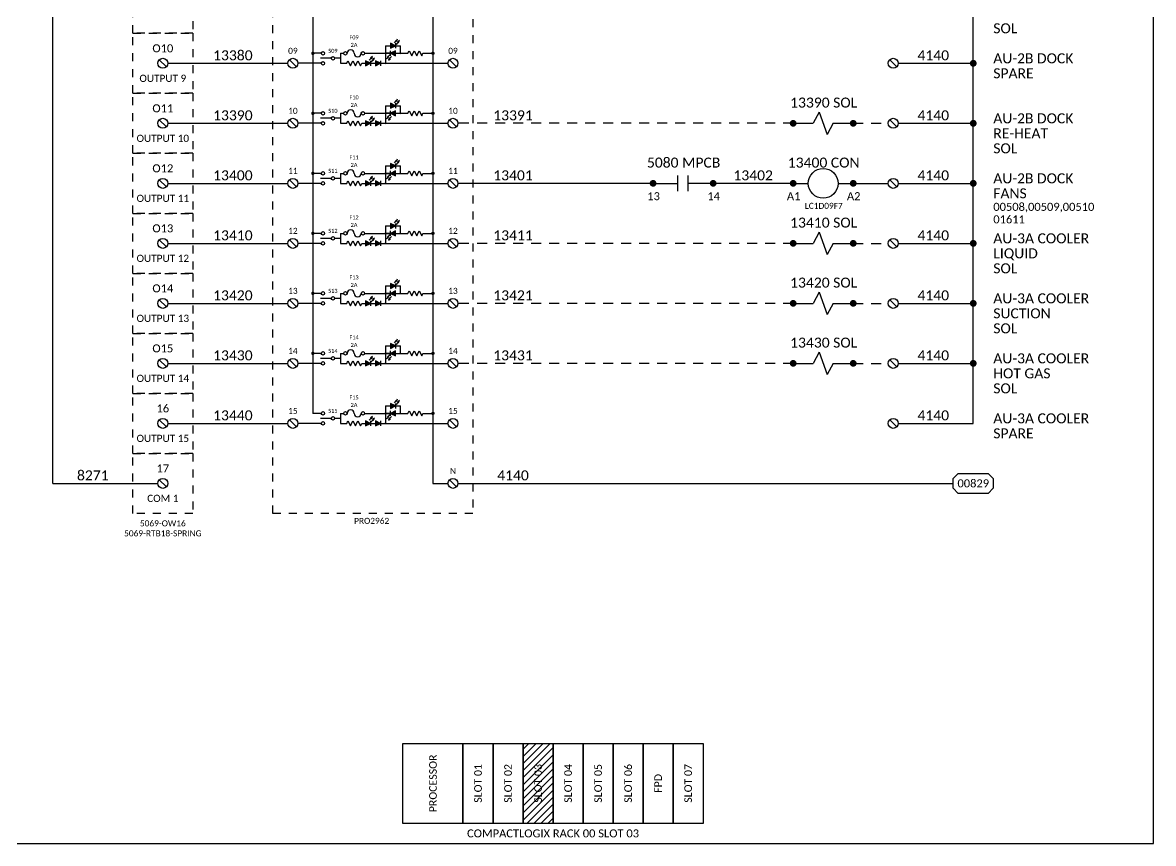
# Model space of a CAD drawing. Header units: inches. Extents: x 0 to 316, y -1 to 150.
# Drawn here: x 108.87 to 123, y 22 to 32.26 of the extents above; entities that cross this region are included whole.
import ezdxf
from ezdxf.enums import TextEntityAlignment as Align

# ---------------------------------------------------------------- set-up
doc = ezdxf.new("R2010")
doc.units = ezdxf.units.IN
doc.header["$MEASUREMENT"] = 0
doc.linetypes.add('HIDDEN2', pattern=[0.1875, 0.125, -0.0625])
doc.styles.add('Calibri', font='calibri.ttf')

# ---------------------------------------------------------------- blocks, each defined once
blk = doc.blocks.new('TERM')
at = {"color": 2}
blk.add_line((-0.044, 0.044), (0.044, -0.044), dxfattribs=at)
blk.add_circle((0, 0), 0.0625, dxfattribs=at)
blk = doc.blocks.new('CONN')
at = {"color": 2, "const_width": 0.0425}
blk.add_lwpolyline([(0.02125, 0, 1), (-0.02125, 0, 1)], format="xyb", close=True, dxfattribs=at)
blk = doc.blocks.new('CRCOIL - IO MODULE')
at = {"color": 2}
for p, q in [((0, 0), (0.189, 0)), ((0.561, 0), (0.75, 0))]:
    blk.add_line(p, q, dxfattribs=at)
blk.add_circle((0.375, 0), 0.186, dxfattribs=at)
for p in [(0, 0), (0.75, 0)]:
    blk.add_blockref('CONN', p)
at = {"color": 3, "style": 'Calibri'}
blk.add_attdef('DEVICE', text='', height=0.125, dxfattribs=at).set_placement((0.381, 0.259), align=Align.CENTER)
at = {"style": 'Calibri'}
for tag, p in [('TL', (0.006, -0.241)), ('TR', (0.756, -0.241))]:
    blk.add_attdef(tag, text='', height=0.1, dxfattribs=at).set_placement(p, align=Align.BOTTOM_CENTER)
at = {"color": 6, "style": 'Calibri'}
blk.add_attdef('PART', text='', height=0.075, dxfattribs=at).set_placement((0.382, -0.25), align=Align.MIDDLE_CENTER)
blk = doc.blocks.new('CRNO IO MODULE')
at = {"color": 2}
for p, q in [((0, 0), (0.311, 0)), ((0.311, -0.099), (0.311, 0.099)), ((0.439, -0.099), (0.439, 0.099)), ((0.75, 0), (0.439, 0))]:
    blk.add_line(p, q, dxfattribs=at)
for p in [(0, 0), (0.75, 0)]:
    blk.add_blockref('CONN', p)
at = {"color": 3, "style": 'Calibri'}
blk.add_attdef('DEVICE', text='', height=0.125, dxfattribs=at).set_placement((0.381, 0.197), align=Align.CENTER)
at = {"style": 'Calibri'}
for tag, p in [('TL', (0.006, -0.241)), ('TR', (0.756, -0.241))]:
    blk.add_attdef(tag, text='', height=0.1, dxfattribs=at).set_placement(p, align=Align.BOTTOM_CENTER)
blk = doc.blocks.new('SOL - IO MODULE')
at = {"color": 2}
for p, q in [((0, 0), (0.25, 0)), ((0.324, 0.139), (0.25, 0)), ((0.324, 0.139), (0.426, -0.139)), ((0.5, 0), (0.426, -0.139)), ((0.5, 0), (0.75, 0))]:
    blk.add_line(p, q, dxfattribs=at)
for p in [(0, 0), (0.75, 0)]:
    blk.add_blockref('CONN', p)
at = {"color": 3, "style": 'Calibri'}
blk.add_attdef('DEVICE', text='', height=0.125, dxfattribs=at).set_placement((0.381, 0.197), align=Align.CENTER)
at = {"color": 6, "style": 'Calibri'}
blk.add_attdef('PART', text='', height=0.075, dxfattribs=at).set_placement((0.382, -0.25), align=Align.MIDDLE_CENTER)
blk = doc.blocks.new('REF')
at = {"color": 2}
for p, q in [((0, 0.062), (0.062, 0.125)), ((0, -0.062), (0, 0.062)), ((0.062, 0.125), (0.438, 0.125)), ((0.438, 0.125), (0.5, 0.062)), ((0.5, 0.062), (0.5, -0.062)), ((0.062, -0.125), (0, -0.062)), ((0.438, -0.125), (0.062, -0.125)), ((0.5, -0.062), (0.438, -0.125))]:
    blk.add_line(p, q, dxfattribs=at)
at = {"color": 3, "style": 'Calibri'}
blk.add_attdef('XXXXX', text='', height=0.1, dxfattribs=at).set_placement((0.25, -0.05), align=Align.CENTER)

msp = doc.modelspace()

# ---------------------------------------------------------------- hatches: boundary and pattern name
at = {"linetype": 'Continuous'}
h = msp.add_hatch(color=2, dxfattribs=at)
h.dxf.hatch_style = 1
h.paths.add_polyline_path([(113.53125, 31.96875), (113.46875, 32), (113.46875, 31.9375)])
h = msp.add_hatch(color=2, dxfattribs=at)
h.dxf.hatch_style = 1
h.paths.add_polyline_path([(113.55744, 32.05447), (113.53117, 32.03583), (113.54304, 32.02566)])
h = msp.add_hatch(color=2, dxfattribs=at)
h.dxf.hatch_style = 1
h.paths.add_polyline_path([(113.58117, 32.03413), (113.5549, 32.01549), (113.56676, 32.00532)])
h = msp.add_hatch(color=2, dxfattribs=at)
h.dxf.hatch_style = 1
h.paths.add_polyline_path([(113.24494, 31.83572), (113.21867, 31.81708), (113.23054, 31.80691)])
h = msp.add_hatch(color=2, dxfattribs=at)
h.dxf.hatch_style = 1
h.paths.add_polyline_path([(113.26867, 31.81538), (113.2424, 31.79674), (113.25426, 31.78657)])
h = msp.add_hatch(color=2, dxfattribs=at)
h.dxf.hatch_style = 1
h.paths.add_polyline_path([(113.41883, 31.80962), (113.4451, 31.82826), (113.43324, 31.83843)])
h = msp.add_hatch(color=2, dxfattribs=at)
h.dxf.hatch_style = 1
h.paths.add_polyline_path([(113.44256, 31.78928), (113.46883, 31.80792), (113.45696, 31.81809)])
h = msp.add_hatch(color=2, dxfattribs=at)
h.dxf.hatch_style = 1
h.paths.add_polyline_path([(113.46875, 31.875), (113.53125, 31.84375), (113.53125, 31.90625)])
h = msp.add_hatch(color=2, dxfattribs=at)
h.dxf.hatch_style = 1
h.paths.add_polyline_path([(113.21875, 31.75), (113.15625, 31.78125), (113.15625, 31.71875)])
h = msp.add_hatch(color=2, dxfattribs=at)
h.dxf.hatch_style = 1
h.paths.add_polyline_path([(113.34375, 31.75), (113.28125, 31.78125), (113.28125, 31.71875)])
h = msp.add_hatch(color=2, dxfattribs=at)
h.dxf.hatch_style = 1
h.paths.add_polyline_path([(113.53125, 31.21875), (113.46875, 31.25), (113.46875, 31.1875)])
h = msp.add_hatch(color=2, dxfattribs=at)
h.dxf.hatch_style = 1
h.paths.add_polyline_path([(113.55744, 31.30447), (113.53117, 31.28583), (113.54304, 31.27566)])
h = msp.add_hatch(color=2, dxfattribs=at)
h.dxf.hatch_style = 1
h.paths.add_polyline_path([(113.58117, 31.28413), (113.5549, 31.26549), (113.56676, 31.25532)])
h = msp.add_hatch(color=2, dxfattribs=at)
h.dxf.hatch_style = 1
h.paths.add_polyline_path([(113.24494, 31.08572), (113.21867, 31.06708), (113.23054, 31.05691)])
h = msp.add_hatch(color=2, dxfattribs=at)
h.dxf.hatch_style = 1
h.paths.add_polyline_path([(113.41883, 31.05962), (113.4451, 31.07826), (113.43324, 31.08843)])
h = msp.add_hatch(color=2, dxfattribs=at)
h.dxf.hatch_style = 1
h.paths.add_polyline_path([(113.46875, 31.125), (113.53125, 31.09375), (113.53125, 31.15625)])
h = msp.add_hatch(color=2, dxfattribs=at)
h.dxf.hatch_style = 1
h.paths.add_polyline_path([(113.21875, 31), (113.15625, 31.03125), (113.15625, 30.96875)])
h = msp.add_hatch(color=2, dxfattribs=at)
h.dxf.hatch_style = 1
h.paths.add_polyline_path([(113.26867, 31.06538), (113.2424, 31.04674), (113.25426, 31.03657)])
h = msp.add_hatch(color=2, dxfattribs=at)
h.dxf.hatch_style = 1
h.paths.add_polyline_path([(113.34375, 31), (113.28125, 31.03125), (113.28125, 30.96875)])
h = msp.add_hatch(color=2, dxfattribs=at)
h.dxf.hatch_style = 1
h.paths.add_polyline_path([(113.44256, 31.03928), (113.46883, 31.05792), (113.45696, 31.06809)])
h = msp.add_hatch(color=2, dxfattribs=at)
h.dxf.hatch_style = 1
h.paths.add_polyline_path([(113.55744, 30.55447), (113.53117, 30.53583), (113.54304, 30.52566)])
h = msp.add_hatch(color=2, dxfattribs=at)
h.dxf.hatch_style = 1
h.paths.add_polyline_path([(113.58117, 30.53413), (113.5549, 30.51549), (113.56676, 30.50532)])
h = msp.add_hatch(color=2, dxfattribs=at)
h.dxf.hatch_style = 1
h.paths.add_polyline_path([(113.53125, 30.46875), (113.46875, 30.5), (113.46875, 30.4375)])
h = msp.add_hatch(color=2, dxfattribs=at)
h.dxf.hatch_style = 1
h.paths.add_polyline_path([(113.46875, 30.375), (113.53125, 30.34375), (113.53125, 30.40625)])
h = msp.add_hatch(color=2, dxfattribs=at)
h.dxf.hatch_style = 1
h.paths.add_polyline_path([(113.21875, 30.25), (113.15625, 30.28125), (113.15625, 30.21875)])
h = msp.add_hatch(color=2, dxfattribs=at)
h.dxf.hatch_style = 1
h.paths.add_polyline_path([(113.24494, 30.33572), (113.21867, 30.31708), (113.23054, 30.30691)])
h = msp.add_hatch(color=2, dxfattribs=at)
h.dxf.hatch_style = 1
h.paths.add_polyline_path([(113.26867, 30.31538), (113.2424, 30.29674), (113.25426, 30.28657)])
h = msp.add_hatch(color=2, dxfattribs=at)
h.dxf.hatch_style = 1
h.paths.add_polyline_path([(113.34375, 30.25), (113.28125, 30.28125), (113.28125, 30.21875)])
h = msp.add_hatch(color=2, dxfattribs=at)
h.dxf.hatch_style = 1
h.paths.add_polyline_path([(113.41883, 30.30962), (113.4451, 30.32826), (113.43324, 30.33843)])
h = msp.add_hatch(color=2, dxfattribs=at)
h.dxf.hatch_style = 1
h.paths.add_polyline_path([(113.44256, 30.28928), (113.46883, 30.30792), (113.45696, 30.31809)])
h = msp.add_hatch(color=2, dxfattribs=at)
h.dxf.hatch_style = 1
h.paths.add_polyline_path([(113.53125, 29.71875), (113.46875, 29.75), (113.46875, 29.6875)])
h = msp.add_hatch(color=2, dxfattribs=at)
h.dxf.hatch_style = 1
h.paths.add_polyline_path([(113.55744, 29.80447), (113.53117, 29.78583), (113.54304, 29.77566)])
h = msp.add_hatch(color=2, dxfattribs=at)
h.dxf.hatch_style = 1
h.paths.add_polyline_path([(113.58117, 29.78413), (113.5549, 29.76549), (113.56676, 29.75532)])
h = msp.add_hatch(color=2, dxfattribs=at)
h.dxf.hatch_style = 1
h.paths.add_polyline_path([(113.21875, 29.5), (113.15625, 29.53125), (113.15625, 29.46875)])
h = msp.add_hatch(color=2, dxfattribs=at)
h.dxf.hatch_style = 1
h.paths.add_polyline_path([(113.24494, 29.58572), (113.21867, 29.56708), (113.23054, 29.55691)])
h = msp.add_hatch(color=2, dxfattribs=at)
h.dxf.hatch_style = 1
h.paths.add_polyline_path([(113.26867, 29.56538), (113.2424, 29.54674), (113.25426, 29.53657)])
h = msp.add_hatch(color=2, dxfattribs=at)
h.dxf.hatch_style = 1
h.paths.add_polyline_path([(113.34375, 29.5), (113.28125, 29.53125), (113.28125, 29.46875)])
h = msp.add_hatch(color=2, dxfattribs=at)
h.dxf.hatch_style = 1
h.paths.add_polyline_path([(113.41883, 29.55962), (113.4451, 29.57826), (113.43324, 29.58843)])
h = msp.add_hatch(color=2, dxfattribs=at)
h.dxf.hatch_style = 1
h.paths.add_polyline_path([(113.44256, 29.53928), (113.46883, 29.55792), (113.45696, 29.56809)])
h = msp.add_hatch(color=2, dxfattribs=at)
h.dxf.hatch_style = 1
h.paths.add_polyline_path([(113.46875, 29.625), (113.53125, 29.59375), (113.53125, 29.65625)])
h = msp.add_hatch(color=2, dxfattribs=at)
h.dxf.hatch_style = 1
h.paths.add_polyline_path([(113.53125, 28.96875), (113.46875, 29), (113.46875, 28.9375)])
h = msp.add_hatch(color=2, dxfattribs=at)
h.dxf.hatch_style = 1
h.paths.add_polyline_path([(113.55744, 29.05447), (113.53117, 29.03583), (113.54304, 29.02566)])
h = msp.add_hatch(color=2, dxfattribs=at)
h.dxf.hatch_style = 1
h.paths.add_polyline_path([(113.58117, 29.03413), (113.5549, 29.01549), (113.56676, 29.00532)])
h = msp.add_hatch(color=2, dxfattribs=at)
h.dxf.hatch_style = 1
h.paths.add_polyline_path([(113.24494, 28.83572), (113.21867, 28.81708), (113.23054, 28.80691)])
h = msp.add_hatch(color=2, dxfattribs=at)
h.dxf.hatch_style = 1
h.paths.add_polyline_path([(113.41883, 28.80962), (113.4451, 28.82826), (113.43324, 28.83843)])
h = msp.add_hatch(color=2, dxfattribs=at)
h.dxf.hatch_style = 1
h.paths.add_polyline_path([(113.46875, 28.875), (113.53125, 28.84375), (113.53125, 28.90625)])
h = msp.add_hatch(color=2, dxfattribs=at)
h.dxf.hatch_style = 1
h.paths.add_polyline_path([(113.21875, 28.75), (113.15625, 28.78125), (113.15625, 28.71875)])
h = msp.add_hatch(color=2, dxfattribs=at)
h.dxf.hatch_style = 1
h.paths.add_polyline_path([(113.26867, 28.81538), (113.2424, 28.79674), (113.25426, 28.78657)])
h = msp.add_hatch(color=2, dxfattribs=at)
h.dxf.hatch_style = 1
h.paths.add_polyline_path([(113.34375, 28.75), (113.28125, 28.78125), (113.28125, 28.71875)])
h = msp.add_hatch(color=2, dxfattribs=at)
h.dxf.hatch_style = 1
h.paths.add_polyline_path([(113.44256, 28.78928), (113.46883, 28.80792), (113.45696, 28.81809)])
h = msp.add_hatch(color=2, dxfattribs=at)
h.dxf.hatch_style = 1
h.paths.add_polyline_path([(113.55744, 28.30447), (113.53117, 28.28583), (113.54304, 28.27566)])
h = msp.add_hatch(color=2, dxfattribs=at)
h.dxf.hatch_style = 1
h.paths.add_polyline_path([(113.58117, 28.28413), (113.5549, 28.26549), (113.56676, 28.25532)])
h = msp.add_hatch(color=2, dxfattribs=at)
h.dxf.hatch_style = 1
h.paths.add_polyline_path([(113.53125, 28.21875), (113.46875, 28.25), (113.46875, 28.1875)])
h = msp.add_hatch(color=2, dxfattribs=at)
h.dxf.hatch_style = 1
h.paths.add_polyline_path([(113.46875, 28.125), (113.53125, 28.09375), (113.53125, 28.15625)])
h = msp.add_hatch(color=2, dxfattribs=at)
h.dxf.hatch_style = 1
h.paths.add_polyline_path([(113.21875, 28), (113.15625, 28.03125), (113.15625, 27.96875)])
h = msp.add_hatch(color=2, dxfattribs=at)
h.dxf.hatch_style = 1
h.paths.add_polyline_path([(113.24494, 28.08572), (113.21867, 28.06708), (113.23054, 28.05691)])
h = msp.add_hatch(color=2, dxfattribs=at)
h.dxf.hatch_style = 1
h.paths.add_polyline_path([(113.26867, 28.06538), (113.2424, 28.04674), (113.25426, 28.03657)])
h = msp.add_hatch(color=2, dxfattribs=at)
h.dxf.hatch_style = 1
h.paths.add_polyline_path([(113.34375, 28), (113.28125, 28.03125), (113.28125, 27.96875)])
h = msp.add_hatch(color=2, dxfattribs=at)
h.dxf.hatch_style = 1
h.paths.add_polyline_path([(113.41883, 28.05962), (113.4451, 28.07826), (113.43324, 28.08843)])
h = msp.add_hatch(color=2, dxfattribs=at)
h.dxf.hatch_style = 1
h.paths.add_polyline_path([(113.44256, 28.03928), (113.46883, 28.05792), (113.45696, 28.06809)])
h = msp.add_hatch(color=2, dxfattribs=at)
h.dxf.hatch_style = 1
h.paths.add_polyline_path([(113.55744, 27.55447), (113.53117, 27.53583), (113.54304, 27.52566)])
h = msp.add_hatch(color=2, dxfattribs=at)
h.dxf.hatch_style = 1
h.paths.add_polyline_path([(113.53125, 27.46875), (113.46875, 27.5), (113.46875, 27.4375)])
h = msp.add_hatch(color=2, dxfattribs=at)
h.dxf.hatch_style = 1
h.paths.add_polyline_path([(113.46875, 27.375), (113.53125, 27.34375), (113.53125, 27.40625)])
h = msp.add_hatch(color=2, dxfattribs=at)
h.dxf.hatch_style = 1
h.paths.add_polyline_path([(113.58117, 27.53413), (113.5549, 27.51549), (113.56676, 27.50532)])
h = msp.add_hatch(color=2, dxfattribs=at)
h.dxf.hatch_style = 1
h.paths.add_polyline_path([(113.21875, 27.25), (113.15625, 27.28125), (113.15625, 27.21875)])
h = msp.add_hatch(color=2, dxfattribs=at)
h.dxf.hatch_style = 1
h.paths.add_polyline_path([(113.24494, 27.33572), (113.21867, 27.31708), (113.23054, 27.30691)])
h = msp.add_hatch(color=2, dxfattribs=at)
h.dxf.hatch_style = 1
h.paths.add_polyline_path([(113.26867, 27.31538), (113.2424, 27.29674), (113.25426, 27.28657)])
h = msp.add_hatch(color=2, dxfattribs=at)
h.dxf.hatch_style = 1
h.paths.add_polyline_path([(113.34375, 27.25), (113.28125, 27.28125), (113.28125, 27.21875)])
h = msp.add_hatch(color=2, dxfattribs=at)
h.dxf.hatch_style = 1
h.paths.add_polyline_path([(113.41883, 27.30962), (113.4451, 27.32826), (113.43324, 27.33843)])
h = msp.add_hatch(color=2, dxfattribs=at)
h.dxf.hatch_style = 1
h.paths.add_polyline_path([(113.44256, 27.28928), (113.46883, 27.30792), (113.45696, 27.31809)])
h = msp.add_hatch(dxfattribs=at)
h.set_pattern_fill('ANSI31', color=2, scale=0.5)
h.set_pattern_definition([(45, (109.6875, -1), (-0.04419417, 0.04419417), [])])
h.paths.add_polyline_path([(115.5, 23.25), (115.125, 23.25), (115.125, 22.25), (115.5, 22.25)])
h.paths.add_polyline_path([(115.375, 23), (115.375, 22.5), (115.25, 22.5), (115.25, 23)], flags=0)
h.paths.add_polyline_path([(115.38958, 22.46688), (115.38958, 23.03312), (115.23588, 23.03312), (115.23588, 22.46688)], flags=24)

# ---------------------------------------------------------------- linework, layer by layer
at = {"color": 1}
for p, q in [((109.25, 26.5), (109.25, 41.375)), ((110.6875, 31.75), (112.1875, 31.75)), ((110.6875, 31), (112.1875, 31)), ((110.6875, 30.25), (112.1875, 30.25)), ((116.75, 30.25), (114.3125, 30.25)), ((118.5, 30.25), (117.5, 30.25)), ((110.6875, 29.5), (112.1875, 29.5)), ((110.6875, 28.75), (112.1875, 28.75)), ((110.6875, 28), (112.1875, 28)), ((110.6875, 27.25), (112.1875, 27.25)), ((109.25, 26.5), (110.5625, 26.5))]:
    msp.add_line(p, q, dxfattribs=at)
at = {"color": 7}
for p, q in [((120.75, 27.25), (120.75, 41.375)), ((119.8125, 31.75), (120.75, 31.75)), ((119.8125, 31), (120.75, 31)), ((119.8125, 30.25), (120.75, 30.25)), ((119.8125, 29.5), (120.75, 29.5)), ((119.8125, 28.75), (120.75, 28.75)), ((119.8125, 28), (120.75, 28)), ((119.8125, 27.25), (120.75, 27.25))]:
    msp.add_line(p, q, dxfattribs=at)
at = {"color": 2, "linetype": 'Continuous'}
for p, q in [((112.5, 40), (112.5, 27.375)), ((114, 39.375), (114, 26.5)), ((113.40625, 31.96875), (113.40625, 31.75)), ((113.40625, 31.96875), (113.46875, 31.96875)), ((113.46875, 32), (113.46875, 31.9375)), ((113.53125, 31.96875), (113.46875, 32)), ((113.46875, 31.9375), (113.53125, 31.96875)), ((113.53711, 32.03074), (113.51677, 32.00702)), ((113.53117, 32.03583), (113.54304, 32.02566)), ((113.53125, 32), (113.53125, 31.9375)), ((113.53125, 31.96875), (113.59375, 31.96875)), ((113.56083, 32.01041), (113.5405, 31.98668)), ((113.54304, 32.02566), (113.55744, 32.05447)), ((113.58117, 32.03413), (113.5549, 32.01549)), ((113.5549, 32.01549), (113.56676, 32.00532)), ((113.56676, 32.00532), (113.58117, 32.03413)), ((113.59375, 31.875), (113.59375, 31.96875)), ((112.60379, 31.875), (112.5, 31.875)), ((112.72879, 31.8125), (112.59375, 31.8125)), ((112.84375, 31.8125), (112.77121, 31.8125)), ((112.84375, 31.875), (112.84375, 31.75)), ((112.84375, 31.875), (112.88504, 31.875)), ((113.14597, 31.875), (113.6875, 31.875)), ((113.22461, 31.81199), (113.20427, 31.78827)), ((113.24494, 31.83572), (113.21867, 31.81708)), ((113.21867, 31.81708), (113.23054, 31.80691)), ((113.24833, 31.79166), (113.228, 31.76793)), ((113.23054, 31.80691), (113.24494, 31.83572)), ((113.26867, 31.81538), (113.2424, 31.79674)), ((113.2424, 31.79674), (113.25426, 31.78657)), ((113.25426, 31.78657), (113.26867, 31.81538)), ((113.46875, 31.875), (113.40625, 31.875)), ((113.41883, 31.80962), (113.4451, 31.82826)), ((113.4451, 31.82826), (113.43324, 31.83843)), ((113.43917, 31.83334), (113.4595, 31.85707)), ((113.45696, 31.81809), (113.44256, 31.78928)), ((113.44256, 31.78928), (113.46883, 31.80792)), ((113.46289, 31.81301), (113.48323, 31.83673)), ((113.53125, 31.90625), (113.46875, 31.875)), ((113.46875, 31.84375), (113.46875, 31.90625)), ((113.46875, 31.875), (113.53125, 31.84375)), ((113.53125, 31.84375), (113.53125, 31.90625)), ((113.6875, 31.875), (113.70312, 31.90625)), ((113.70312, 31.90625), (113.73438, 31.84375)), ((113.73438, 31.84375), (113.76562, 31.90625)), ((113.76562, 31.90625), (113.79688, 31.84375)), ((113.79688, 31.84375), (113.82812, 31.90625)), ((113.82812, 31.90625), (113.85938, 31.84375)), ((113.85938, 31.84375), (113.875, 31.875)), ((113.875, 31.875), (114, 31.875)), ((112.60379, 31.75), (112.3125, 31.75)), ((112.84375, 31.75), (112.92188, 31.75)), ((112.92188, 31.75), (112.9375, 31.78125)), ((112.9375, 31.78125), (112.96875, 31.71875)), ((112.96875, 31.71875), (113, 31.78125)), ((113, 31.78125), (113.03125, 31.71875)), ((113.03125, 31.71875), (113.0625, 31.78125)), ((113.0625, 31.78125), (113.09375, 31.71875)), ((113.09375, 31.71875), (113.10938, 31.75)), ((113.10938, 31.75), (113.15625, 31.75)), ((113.15625, 31.78125), (113.15625, 31.71875)), ((113.21875, 31.75), (113.15625, 31.78125)), ((113.15625, 31.71875), (113.21875, 31.75)), ((113.21875, 31.78125), (113.21875, 31.71875)), ((113.21875, 31.75), (113.28125, 31.75)), ((113.28125, 31.78125), (113.28125, 31.71875)), ((113.34375, 31.75), (113.28125, 31.78125)), ((113.28125, 31.71875), (113.34375, 31.75)), ((113.34375, 31.78125), (113.34375, 31.71875)), ((113.34375, 31.75), (114.1875, 31.75)), ((113.46875, 31.25), (113.46875, 31.1875)), ((113.53125, 31.21875), (113.46875, 31.25)), ((113.53711, 31.28074), (113.51677, 31.25702)), ((113.53117, 31.28583), (113.54304, 31.27566)), ((113.53125, 31.25), (113.53125, 31.1875)), ((113.56083, 31.26041), (113.5405, 31.23668)), ((113.54304, 31.27566), (113.55744, 31.30447)), ((113.58117, 31.28413), (113.5549, 31.26549)), ((113.5549, 31.26549), (113.56676, 31.25532)), ((113.56676, 31.25532), (113.58117, 31.28413)), ((112.60379, 31.125), (112.5, 31.125)), ((112.84375, 31.125), (112.84375, 31)), ((112.84375, 31.125), (112.88504, 31.125)), ((113.14597, 31.125), (113.6875, 31.125)), ((113.24494, 31.08572), (113.21867, 31.06708)), ((113.23054, 31.05691), (113.24494, 31.08572)), ((113.40625, 31.21875), (113.40625, 31)), ((113.40625, 31.21875), (113.46875, 31.21875)), ((113.46875, 31.125), (113.40625, 31.125)), ((113.4451, 31.07826), (113.43324, 31.08843)), ((113.43917, 31.08334), (113.4595, 31.10707)), ((113.46289, 31.06301), (113.48323, 31.08673)), ((113.46875, 31.1875), (113.53125, 31.21875)), ((113.53125, 31.15625), (113.46875, 31.125)), ((113.46875, 31.09375), (113.46875, 31.15625)), ((113.46875, 31.125), (113.53125, 31.09375)), ((113.53125, 31.21875), (113.59375, 31.21875)), ((113.53125, 31.09375), (113.53125, 31.15625)), ((113.59375, 31.125), (113.59375, 31.21875)), ((113.6875, 31.125), (113.70312, 31.15625)), ((113.70312, 31.15625), (113.73438, 31.09375)), ((113.73438, 31.09375), (113.76562, 31.15625)), ((113.76562, 31.15625), (113.79688, 31.09375)), ((113.79688, 31.09375), (113.82812, 31.15625)), ((113.82812, 31.15625), (113.85938, 31.09375)), ((113.85938, 31.09375), (113.875, 31.125)), ((113.875, 31.125), (114, 31.125)), ((112.60379, 31), (112.3125, 31)), ((112.72879, 31.0625), (112.59375, 31.0625)), ((112.84375, 31.0625), (112.77121, 31.0625)), ((112.84375, 31), (112.92188, 31)), ((112.92188, 31), (112.9375, 31.03125)), ((112.9375, 31.03125), (112.96875, 30.96875)), ((112.96875, 30.96875), (113, 31.03125)), ((113, 31.03125), (113.03125, 30.96875)), ((113.03125, 30.96875), (113.0625, 31.03125)), ((113.0625, 31.03125), (113.09375, 30.96875)), ((113.09375, 30.96875), (113.10938, 31)), ((113.10938, 31), (113.15625, 31)), ((113.15625, 31.03125), (113.15625, 30.96875)), ((113.21875, 31), (113.15625, 31.03125)), ((113.15625, 30.96875), (113.21875, 31)), ((113.22461, 31.06199), (113.20427, 31.03827)), ((113.21867, 31.06708), (113.23054, 31.05691)), ((113.21875, 31.03125), (113.21875, 30.96875)), ((113.21875, 31), (113.28125, 31)), ((113.24833, 31.04166), (113.228, 31.01793)), ((113.26867, 31.06538), (113.2424, 31.04674)), ((113.2424, 31.04674), (113.25426, 31.03657)), ((113.25426, 31.03657), (113.26867, 31.06538)), ((113.28125, 31.03125), (113.28125, 30.96875)), ((113.34375, 31), (113.28125, 31.03125)), ((113.28125, 30.96875), (113.34375, 31)), ((113.34375, 31.03125), (113.34375, 30.96875)), ((113.34375, 31), (114.1875, 31)), ((113.41883, 31.05962), (113.4451, 31.07826)), ((113.45696, 31.06809), (113.44256, 31.03928)), ((113.44256, 31.03928), (113.46883, 31.05792)), ((113.53711, 30.53074), (113.51677, 30.50702)), ((113.53117, 30.53583), (113.54304, 30.52566)), ((113.54304, 30.52566), (113.55744, 30.55447)), ((113.58117, 30.53413), (113.5549, 30.51549)), ((113.5549, 30.51549), (113.56676, 30.50532)), ((113.56676, 30.50532), (113.58117, 30.53413)), ((112.60379, 30.375), (112.5, 30.375)), ((112.84375, 30.375), (112.84375, 30.25)), ((112.84375, 30.375), (112.88504, 30.375)), ((113.14597, 30.375), (113.6875, 30.375)), ((113.40625, 30.46875), (113.40625, 30.25)), ((113.40625, 30.46875), (113.46875, 30.46875)), ((113.46875, 30.375), (113.40625, 30.375)), ((113.46875, 30.5), (113.46875, 30.4375)), ((113.53125, 30.46875), (113.46875, 30.5)), ((113.46875, 30.4375), (113.53125, 30.46875)), ((113.53125, 30.40625), (113.46875, 30.375)), ((113.46875, 30.34375), (113.46875, 30.40625)), ((113.46875, 30.375), (113.53125, 30.34375)), ((113.53125, 30.5), (113.53125, 30.4375)), ((113.53125, 30.46875), (113.59375, 30.46875)), ((113.53125, 30.34375), (113.53125, 30.40625)), ((113.56083, 30.51041), (113.5405, 30.48668)), ((113.59375, 30.375), (113.59375, 30.46875)), ((113.6875, 30.375), (113.70312, 30.40625)), ((113.70312, 30.40625), (113.73438, 30.34375)), ((113.73438, 30.34375), (113.76562, 30.40625)), ((113.76562, 30.40625), (113.79688, 30.34375)), ((113.79688, 30.34375), (113.82812, 30.40625)), ((113.82812, 30.40625), (113.85938, 30.34375)), ((113.85938, 30.34375), (113.875, 30.375)), ((113.875, 30.375), (114, 30.375)), ((112.60379, 30.25), (112.3125, 30.25)), ((112.72879, 30.3125), (112.59375, 30.3125)), ((112.84375, 30.3125), (112.77121, 30.3125)), ((112.84375, 30.25), (112.92188, 30.25)), ((112.92188, 30.25), (112.9375, 30.28125)), ((112.9375, 30.28125), (112.96875, 30.21875)), ((112.96875, 30.21875), (113, 30.28125)), ((113, 30.28125), (113.03125, 30.21875)), ((113.03125, 30.21875), (113.0625, 30.28125)), ((113.0625, 30.28125), (113.09375, 30.21875)), ((113.09375, 30.21875), (113.10938, 30.25)), ((113.10938, 30.25), (113.15625, 30.25)), ((113.15625, 30.28125), (113.15625, 30.21875)), ((113.21875, 30.25), (113.15625, 30.28125)), ((113.15625, 30.21875), (113.21875, 30.25)), ((113.22461, 30.31199), (113.20427, 30.28827)), ((113.24494, 30.33572), (113.21867, 30.31708)), ((113.21867, 30.31708), (113.23054, 30.30691)), ((113.21875, 30.28125), (113.21875, 30.21875)), ((113.21875, 30.25), (113.28125, 30.25)), ((113.24833, 30.29166), (113.228, 30.26793)), ((113.23054, 30.30691), (113.24494, 30.33572)), ((113.26867, 30.31538), (113.2424, 30.29674)), ((113.2424, 30.29674), (113.25426, 30.28657)), ((113.25426, 30.28657), (113.26867, 30.31538)), ((113.28125, 30.28125), (113.28125, 30.21875)), ((113.34375, 30.25), (113.28125, 30.28125)), ((113.28125, 30.21875), (113.34375, 30.25)), ((113.34375, 30.28125), (113.34375, 30.21875)), ((113.34375, 30.25), (114.1875, 30.25)), ((113.41883, 30.30962), (113.4451, 30.32826)), ((113.4451, 30.32826), (113.43324, 30.33843)), ((113.43917, 30.33334), (113.4595, 30.35707)), ((113.45696, 30.31809), (113.44256, 30.28928)), ((113.44256, 30.28928), (113.46883, 30.30792)), ((113.46289, 30.31301), (113.48323, 30.33673)), ((113.40625, 29.71875), (113.40625, 29.5)), ((113.40625, 29.71875), (113.46875, 29.71875)), ((113.46875, 29.75), (113.46875, 29.6875)), ((113.53125, 29.71875), (113.46875, 29.75)), ((113.46875, 29.6875), (113.53125, 29.71875)), ((113.53711, 29.78074), (113.51677, 29.75702)), ((113.53117, 29.78583), (113.54304, 29.77566)), ((113.53125, 29.75), (113.53125, 29.6875)), ((113.53125, 29.71875), (113.59375, 29.71875)), ((113.56083, 29.76041), (113.5405, 29.73668)), ((113.54304, 29.77566), (113.55744, 29.80447)), ((113.58117, 29.78413), (113.5549, 29.76549)), ((113.5549, 29.76549), (113.56676, 29.75532)), ((113.56676, 29.75532), (113.58117, 29.78413)), ((113.59375, 29.625), (113.59375, 29.71875)), ((112.60379, 29.625), (112.5, 29.625)), ((112.72879, 29.5625), (112.59375, 29.5625)), ((112.84375, 29.5625), (112.77121, 29.5625)), ((112.84375, 29.625), (112.84375, 29.5)), ((112.84375, 29.625), (112.88504, 29.625)), ((112.92188, 29.5), (112.9375, 29.53125)), ((112.9375, 29.53125), (112.96875, 29.46875)), ((112.96875, 29.46875), (113, 29.53125)), ((113, 29.53125), (113.03125, 29.46875)), ((113.03125, 29.46875), (113.0625, 29.53125)), ((113.0625, 29.53125), (113.09375, 29.46875)), ((113.14597, 29.625), (113.6875, 29.625)), ((113.15625, 29.53125), (113.15625, 29.46875)), ((113.21875, 29.5), (113.15625, 29.53125)), ((113.22461, 29.56199), (113.20427, 29.53827)), ((113.24494, 29.58572), (113.21867, 29.56708)), ((113.21867, 29.56708), (113.23054, 29.55691)), ((113.21875, 29.53125), (113.21875, 29.46875)), ((113.24833, 29.54166), (113.228, 29.51793)), ((113.23054, 29.55691), (113.24494, 29.58572)), ((113.26867, 29.56538), (113.2424, 29.54674)), ((113.2424, 29.54674), (113.25426, 29.53657)), ((113.25426, 29.53657), (113.26867, 29.56538)), ((113.28125, 29.53125), (113.28125, 29.46875)), ((113.34375, 29.5), (113.28125, 29.53125)), ((113.34375, 29.53125), (113.34375, 29.46875)), ((113.46875, 29.625), (113.40625, 29.625)), ((113.41883, 29.55962), (113.4451, 29.57826)), ((113.4451, 29.57826), (113.43324, 29.58843)), ((113.43917, 29.58334), (113.4595, 29.60707)), ((113.45696, 29.56809), (113.44256, 29.53928)), ((113.44256, 29.53928), (113.46883, 29.55792)), ((113.46289, 29.56301), (113.48323, 29.58673)), ((113.53125, 29.65625), (113.46875, 29.625)), ((113.46875, 29.59375), (113.46875, 29.65625)), ((113.46875, 29.625), (113.53125, 29.59375)), ((113.53125, 29.59375), (113.53125, 29.65625)), ((113.6875, 29.625), (113.70312, 29.65625)), ((113.70312, 29.65625), (113.73438, 29.59375)), ((113.73438, 29.59375), (113.76562, 29.65625)), ((113.76562, 29.65625), (113.79688, 29.59375)), ((113.79688, 29.59375), (113.82812, 29.65625)), ((113.82812, 29.65625), (113.85938, 29.59375)), ((113.85938, 29.59375), (113.875, 29.625)), ((113.875, 29.625), (114, 29.625)), ((112.60379, 29.5), (112.3125, 29.5)), ((112.84375, 29.5), (112.92188, 29.5)), ((113.09375, 29.46875), (113.10938, 29.5)), ((113.10938, 29.5), (113.15625, 29.5)), ((113.15625, 29.46875), (113.21875, 29.5)), ((113.21875, 29.5), (113.28125, 29.5)), ((113.28125, 29.46875), (113.34375, 29.5)), ((113.34375, 29.5), (114.1875, 29.5)), ((113.40625, 28.96875), (113.40625, 28.75)), ((113.40625, 28.96875), (113.46875, 28.96875)), ((113.46875, 29), (113.46875, 28.9375)), ((113.53125, 28.96875), (113.46875, 29)), ((113.46875, 28.9375), (113.53125, 28.96875)), ((113.53711, 29.03074), (113.51677, 29.00702)), ((113.53117, 29.03583), (113.54304, 29.02566)), ((113.53125, 29), (113.53125, 28.9375)), ((113.53125, 28.96875), (113.59375, 28.96875)), ((113.56083, 29.01041), (113.5405, 28.98668)), ((113.54304, 29.02566), (113.55744, 29.05447)), ((113.58117, 29.03413), (113.5549, 29.01549)), ((113.5549, 29.01549), (113.56676, 29.00532)), ((113.56676, 29.00532), (113.58117, 29.03413)), ((113.59375, 28.875), (113.59375, 28.96875)), ((112.60379, 28.875), (112.5, 28.875)), ((112.84375, 28.875), (112.84375, 28.75)), ((112.84375, 28.875), (112.88504, 28.875)), ((113.14597, 28.875), (113.6875, 28.875)), ((113.24494, 28.83572), (113.21867, 28.81708)), ((113.23054, 28.80691), (113.24494, 28.83572)), ((113.46875, 28.875), (113.40625, 28.875)), ((113.41883, 28.80962), (113.4451, 28.82826)), ((113.4451, 28.82826), (113.43324, 28.83843)), ((113.43917, 28.83334), (113.4595, 28.85707)), ((113.46289, 28.81301), (113.48323, 28.83673)), ((113.53125, 28.90625), (113.46875, 28.875)), ((113.46875, 28.84375), (113.46875, 28.90625)), ((113.46875, 28.875), (113.53125, 28.84375)), ((113.53125, 28.84375), (113.53125, 28.90625)), ((113.6875, 28.875), (113.70312, 28.90625)), ((113.70312, 28.90625), (113.73438, 28.84375)), ((113.73438, 28.84375), (113.76562, 28.90625)), ((113.76562, 28.90625), (113.79688, 28.84375)), ((113.79688, 28.84375), (113.82812, 28.90625)), ((113.82812, 28.90625), (113.85938, 28.84375)), ((113.85938, 28.84375), (113.875, 28.875)), ((113.875, 28.875), (114, 28.875)), ((112.60379, 28.75), (112.3125, 28.75)), ((112.72879, 28.8125), (112.59375, 28.8125)), ((112.84375, 28.8125), (112.77121, 28.8125)), ((112.84375, 28.75), (112.92188, 28.75)), ((112.92188, 28.75), (112.9375, 28.78125)), ((112.9375, 28.78125), (112.96875, 28.71875)), ((112.96875, 28.71875), (113, 28.78125)), ((113, 28.78125), (113.03125, 28.71875)), ((113.03125, 28.71875), (113.0625, 28.78125)), ((113.0625, 28.78125), (113.09375, 28.71875)), ((113.09375, 28.71875), (113.10938, 28.75)), ((113.10938, 28.75), (113.15625, 28.75)), ((113.15625, 28.78125), (113.15625, 28.71875)), ((113.21875, 28.75), (113.15625, 28.78125)), ((113.15625, 28.71875), (113.21875, 28.75)), ((113.22461, 28.81199), (113.20427, 28.78827)), ((113.21867, 28.81708), (113.23054, 28.80691)), ((113.21875, 28.78125), (113.21875, 28.71875)), ((113.21875, 28.75), (113.28125, 28.75)), ((113.24833, 28.79166), (113.228, 28.76793)), ((113.26867, 28.81538), (113.2424, 28.79674)), ((113.2424, 28.79674), (113.25426, 28.78657)), ((113.25426, 28.78657), (113.26867, 28.81538)), ((113.28125, 28.78125), (113.28125, 28.71875)), ((113.34375, 28.75), (113.28125, 28.78125)), ((113.28125, 28.71875), (113.34375, 28.75)), ((113.34375, 28.78125), (113.34375, 28.71875)), ((113.34375, 28.75), (114.1875, 28.75)), ((113.45696, 28.81809), (113.44256, 28.78928)), ((113.44256, 28.78928), (113.46883, 28.80792)), ((113.53711, 28.28074), (113.51677, 28.25702)), ((113.53117, 28.28583), (113.54304, 28.27566)), ((113.56083, 28.26041), (113.5405, 28.23668)), ((113.54304, 28.27566), (113.55744, 28.30447)), ((113.58117, 28.28413), (113.5549, 28.26549)), ((113.5549, 28.26549), (113.56676, 28.25532)), ((113.56676, 28.25532), (113.58117, 28.28413)), ((112.60379, 28.125), (112.5, 28.125)), ((112.84375, 28.125), (112.84375, 28)), ((112.84375, 28.125), (112.88504, 28.125)), ((113.14597, 28.125), (113.6875, 28.125)), ((113.40625, 28.21875), (113.40625, 28)), ((113.40625, 28.21875), (113.46875, 28.21875)), ((113.46875, 28.125), (113.40625, 28.125)), ((113.46875, 28.25), (113.46875, 28.1875)), ((113.53125, 28.21875), (113.46875, 28.25)), ((113.46875, 28.1875), (113.53125, 28.21875)), ((113.53125, 28.15625), (113.46875, 28.125)), ((113.46875, 28.09375), (113.46875, 28.15625)), ((113.46875, 28.125), (113.53125, 28.09375)), ((113.53125, 28.25), (113.53125, 28.1875)), ((113.53125, 28.21875), (113.59375, 28.21875)), ((113.53125, 28.09375), (113.53125, 28.15625)), ((113.59375, 28.125), (113.59375, 28.21875)), ((113.6875, 28.125), (113.70312, 28.15625)), ((113.70312, 28.15625), (113.73438, 28.09375)), ((113.73438, 28.09375), (113.76562, 28.15625)), ((113.76562, 28.15625), (113.79688, 28.09375)), ((113.79688, 28.09375), (113.82812, 28.15625)), ((113.82812, 28.15625), (113.85938, 28.09375)), ((113.85938, 28.09375), (113.875, 28.125)), ((113.875, 28.125), (114, 28.125)), ((112.60379, 28), (112.3125, 28)), ((112.72879, 28.0625), (112.59375, 28.0625)), ((112.84375, 28.0625), (112.77121, 28.0625)), ((112.84375, 28), (112.92188, 28)), ((112.92188, 28), (112.9375, 28.03125)), ((112.9375, 28.03125), (112.96875, 27.96875)), ((112.96875, 27.96875), (113, 28.03125)), ((113, 28.03125), (113.03125, 27.96875)), ((113.03125, 27.96875), (113.0625, 28.03125)), ((113.0625, 28.03125), (113.09375, 27.96875)), ((113.09375, 27.96875), (113.10938, 28)), ((113.10938, 28), (113.15625, 28)), ((113.15625, 28.03125), (113.15625, 27.96875)), ((113.21875, 28), (113.15625, 28.03125)), ((113.15625, 27.96875), (113.21875, 28)), ((113.22461, 28.06199), (113.20427, 28.03827)), ((113.24494, 28.08572), (113.21867, 28.06708)), ((113.21867, 28.06708), (113.23054, 28.05691)), ((113.21875, 28.03125), (113.21875, 27.96875)), ((113.21875, 28), (113.28125, 28)), ((113.24833, 28.04166), (113.228, 28.01793)), ((113.23054, 28.05691), (113.24494, 28.08572)), ((113.26867, 28.06538), (113.2424, 28.04674)), ((113.2424, 28.04674), (113.25426, 28.03657)), ((113.25426, 28.03657), (113.26867, 28.06538)), ((113.28125, 28.03125), (113.28125, 27.96875)), ((113.34375, 28), (113.28125, 28.03125)), ((113.28125, 27.96875), (113.34375, 28)), ((113.34375, 28.03125), (113.34375, 27.96875)), ((113.34375, 28), (114.1875, 28)), ((113.41883, 28.05962), (113.4451, 28.07826)), ((113.4451, 28.07826), (113.43324, 28.08843)), ((113.43917, 28.08334), (113.4595, 28.10707)), ((113.45696, 28.06809), (113.44256, 28.03928)), ((113.44256, 28.03928), (113.46883, 28.05792)), ((113.46289, 28.06301), (113.48323, 28.08673)), ((113.54304, 27.52566), (113.55744, 27.55447)), ((113.40625, 27.46875), (113.40625, 27.25)), ((113.40625, 27.46875), (113.46875, 27.46875)), ((113.46875, 27.5), (113.46875, 27.4375)), ((113.53125, 27.46875), (113.46875, 27.5)), ((113.46875, 27.4375), (113.53125, 27.46875)), ((113.53125, 27.40625), (113.46875, 27.375)), ((113.46875, 27.34375), (113.46875, 27.40625)), ((113.53711, 27.53074), (113.51677, 27.50702)), ((113.53117, 27.53583), (113.54304, 27.52566)), ((113.53125, 27.5), (113.53125, 27.4375)), ((113.53125, 27.46875), (113.59375, 27.46875)), ((113.53125, 27.34375), (113.53125, 27.40625)), ((113.56083, 27.51041), (113.5405, 27.48668)), ((113.58117, 27.53413), (113.5549, 27.51549)), ((113.5549, 27.51549), (113.56676, 27.50532)), ((113.56676, 27.50532), (113.58117, 27.53413)), ((113.59375, 27.375), (113.59375, 27.46875)), ((113.6875, 27.375), (113.70312, 27.40625)), ((113.70312, 27.40625), (113.73438, 27.34375)), ((113.73438, 27.34375), (113.76562, 27.40625)), ((113.76562, 27.40625), (113.79688, 27.34375)), ((113.79688, 27.34375), (113.82812, 27.40625)), ((113.82812, 27.40625), (113.85938, 27.34375)), ((112.60379, 27.375), (112.5, 27.375)), ((112.72879, 27.3125), (112.59375, 27.3125)), ((112.84375, 27.3125), (112.77121, 27.3125)), ((112.84375, 27.375), (112.84375, 27.25)), ((112.84375, 27.375), (112.88504, 27.375)), ((112.92188, 27.25), (112.9375, 27.28125)), ((112.9375, 27.28125), (112.96875, 27.21875)), ((112.96875, 27.21875), (113, 27.28125)), ((113, 27.28125), (113.03125, 27.21875)), ((113.03125, 27.21875), (113.0625, 27.28125)), ((113.0625, 27.28125), (113.09375, 27.21875)), ((113.14597, 27.375), (113.6875, 27.375)), ((113.15625, 27.28125), (113.15625, 27.21875)), ((113.21875, 27.25), (113.15625, 27.28125)), ((113.22461, 27.31199), (113.20427, 27.28827)), ((113.24494, 27.33572), (113.21867, 27.31708)), ((113.21867, 27.31708), (113.23054, 27.30691)), ((113.21875, 27.28125), (113.21875, 27.21875)), ((113.24833, 27.29166), (113.228, 27.26793)), ((113.23054, 27.30691), (113.24494, 27.33572)), ((113.26867, 27.31538), (113.2424, 27.29674)), ((113.2424, 27.29674), (113.25426, 27.28657)), ((113.25426, 27.28657), (113.26867, 27.31538)), ((113.28125, 27.28125), (113.28125, 27.21875)), ((113.34375, 27.25), (113.28125, 27.28125)), ((113.34375, 27.28125), (113.34375, 27.21875)), ((113.46875, 27.375), (113.40625, 27.375)), ((113.41883, 27.30962), (113.4451, 27.32826)), ((113.4451, 27.32826), (113.43324, 27.33843)), ((113.43917, 27.33334), (113.4595, 27.35707)), ((113.45696, 27.31809), (113.44256, 27.28928)), ((113.44256, 27.28928), (113.46883, 27.30792)), ((113.46289, 27.31301), (113.48323, 27.33673)), ((113.46875, 27.375), (113.53125, 27.34375)), ((113.85938, 27.34375), (113.875, 27.375)), ((113.875, 27.375), (114, 27.375)), ((112.60379, 27.25), (112.3125, 27.25)), ((112.84375, 27.25), (112.92188, 27.25)), ((113.09375, 27.21875), (113.10938, 27.25)), ((113.10938, 27.25), (113.15625, 27.25)), ((113.15625, 27.21875), (113.21875, 27.25)), ((113.21875, 27.25), (113.28125, 27.25)), ((113.28125, 27.21875), (113.34375, 27.25)), ((113.34375, 27.25), (114.1875, 27.25)), ((114, 26.5), (114.1875, 26.5))]:
    msp.add_line(p, q, dxfattribs=at)
at = {"color": 1, "linetype": 'HIDDEN2'}
for p, q in [((118.5, 31), (114.3125, 31)), ((118.5, 29.5), (114.3125, 29.5)), ((118.5, 28.75), (114.3125, 28.75)), ((118.5, 28), (114.3125, 28))]:
    msp.add_line(p, q, dxfattribs=at)
at = {"linetype": 'HIDDEN2'}
for p, q in [((119.25, 31), (119.6875, 31)), ((119.25, 29.5), (119.6875, 29.5)), ((119.25, 28.75), (119.6875, 28.75)), ((119.25, 28), (119.6875, 28))]:
    msp.add_line(p, q, dxfattribs=at)
at = {"linetype": 'Continuous'}
for p, q in [((119.25, 30.25), (119.6875, 30.25)), ((114.3125, 26.5), (120.5, 26.5))]:
    msp.add_line(p, q, dxfattribs=at)
at = {"ltscale": 0.25}
msp.add_lwpolyline([(93, 22), (123, 22), (123, 43), (93, 43)], close=True, dxfattribs=at)
at = {"color": 2, "linetype": 'HIDDEN2', "ltscale": 0.5}
msp.add_lwpolyline([(113.75, 40.5), (114.5, 40.5), (114.5, 26.125), (112, 26.125), (112, 40.5), (112.6875, 40.5)], dxfattribs=at)
for points in [[(110.25, 32.875), (111, 32.875), (111, 32.125), (110.25, 32.125)], [(110.25, 32.125), (111, 32.125), (111, 31.375), (110.25, 31.375)], [(110.25, 31.375), (111, 31.375), (111, 30.625), (110.25, 30.625)], [(110.25, 30.625), (111, 30.625), (111, 29.875), (110.25, 29.875)], [(110.25, 29.875), (111, 29.875), (111, 29.125), (110.25, 29.125)], [(110.25, 29.125), (111, 29.125), (111, 28.375), (110.25, 28.375)], [(110.25, 28.375), (111, 28.375), (111, 27.625), (110.25, 27.625)], [(110.25, 27.625), (111, 27.625), (111, 26.875), (110.25, 26.875)], [(110.25, 26.875), (111, 26.875), (111, 26.125), (110.25, 26.125)]]:
    msp.add_lwpolyline(points, close=True, dxfattribs=at)
at = {"color": 2, "linetype": 'Continuous'}
for points in [[(113.625, 23.25), (114.375, 23.25), (114.375, 22.25), (113.625, 22.25)], [(114.375, 23.25), (114.75, 23.25), (114.75, 22.25), (114.375, 22.25)], [(114.75, 23.25), (115.125, 23.25), (115.125, 22.25), (114.75, 22.25)], [(115.125, 23.25), (115.5, 23.25), (115.5, 22.25), (115.125, 22.25)], [(115.5, 23.25), (115.875, 23.25), (115.875, 22.25), (115.5, 22.25)], [(115.875, 23.25), (116.25, 23.25), (116.25, 22.25), (115.875, 22.25)], [(116.25, 23.25), (116.625, 23.25), (116.625, 22.25), (116.25, 22.25)], [(116.625, 23.25), (117, 23.25), (117, 22.25), (116.625, 22.25)], [(117, 23.25), (117.375, 23.25), (117.375, 22.25), (117, 22.25)]]:
    msp.add_lwpolyline(points, close=True, dxfattribs=at)
for centre in [(112.625, 31.875), (112.75, 31.8125), (112.90625, 31.875), (113.12476, 31.875), (112.625, 31.75), (112.625, 31.125), (112.75, 31.0625), (112.90625, 31.125), (113.12476, 31.125), (112.625, 31), (112.625, 30.375), (112.90625, 30.375), (113.12476, 30.375), (112.625, 30.25), (112.75, 30.3125), (112.625, 29.625), (112.75, 29.5625), (112.90625, 29.625), (113.12476, 29.625), (112.625, 29.5), (112.625, 28.875), (112.75, 28.8125), (112.90625, 28.875), (113.12476, 28.875), (112.625, 28.75), (112.625, 28.125), (112.90625, 28.125), (113.12476, 28.125), (112.625, 28), (112.75, 28.0625), (112.625, 27.375), (112.625, 27.25), (112.75, 27.3125), (112.90625, 27.375), (113.12476, 27.375)]:
    msp.add_circle(centre, 0.02121, dxfattribs=at)
for centre, start, end in [((112.97148, 31.875), 0, 180), ((113.05952, 31.875), 180, 0), ((112.97148, 31.125), 0, 180), ((113.05952, 31.125), 180, 0), ((112.97148, 30.375), 0, 180), ((113.05952, 30.375), 180, 0), ((112.97148, 29.625), 0, 180), ((113.05952, 29.625), 180, 0), ((112.97148, 28.875), 0, 180), ((113.05952, 28.875), 180, 0), ((112.97148, 28.125), 0, 180), ((113.05952, 28.125), 180, 0), ((112.97148, 27.375), 0, 180), ((113.05952, 27.375), 180, 0)]:
    msp.add_arc(centre, 0.04402, start, end, dxfattribs=at)

# ---------------------------------------------------------------- block references
for p in [(110.625, 31.75), (119.75, 31.75), (110.625, 31), (119.75, 31), (110.625, 30.25), (119.75, 30.25), (110.625, 29.5), (119.75, 29.5), (110.625, 28.75), (119.75, 28.75), (110.625, 28), (119.75, 28), (110.625, 27.25), (119.75, 27.25), (110.625, 26.5)]:
    msp.add_blockref('TERM', p)
at = {"color": 2}
for name, p in [('TERM', (112.25, 31.75)), ('TERM', (114.25, 31.75)), ('CONN', (120.75, 31.75)), ('TERM', (112.25, 31)), ('TERM', (114.25, 31)), ('CONN', (120.75, 31)), ('TERM', (112.25, 30.25)), ('TERM', (114.25, 30.25)), ('CONN', (120.75, 30.25)), ('TERM', (112.25, 29.5)), ('TERM', (114.25, 29.5)), ('CONN', (120.75, 29.5)), ('TERM', (112.25, 28.75)), ('TERM', (114.25, 28.75)), ('CONN', (120.75, 28.75)), ('TERM', (112.25, 28)), ('TERM', (114.25, 28)), ('CONN', (120.75, 28)), ('TERM', (112.25, 27.25)), ('TERM', (114.25, 27.25)), ('TERM', (114.25, 26.5))]:
    msp.add_blockref(name, p, dxfattribs=at)
for p, xscale, yscale, zscale in [((112.5, 31.875), 0.5, 0.5, 0.5), ((113.40625, 31.875), 0.25, 0.25, 0.25), ((113.59375, 31.875), 0.25, 0.25, 0.25), ((114, 31.875), 0.5, 0.5, 0.5), ((113.40625, 31.75), 0.25, 0.25, 0.25), ((112.5, 31.125), 0.5, 0.5, 0.5), ((113.40625, 31.125), 0.25, 0.25, 0.25), ((113.59375, 31.125), 0.25, 0.25, 0.25), ((114, 31.125), 0.5, 0.5, 0.5), ((113.40625, 31), 0.25, 0.25, 0.25), ((112.5, 30.375), 0.5, 0.5, 0.5), ((113.40625, 30.375), 0.25, 0.25, 0.25), ((113.59375, 30.375), 0.25, 0.25, 0.25), ((114, 30.375), 0.5, 0.5, 0.5), ((113.40625, 30.25), 0.25, 0.25, 0.25), ((112.5, 29.625), 0.5, 0.5, 0.5), ((113.40625, 29.625), 0.25, 0.25, 0.25), ((113.59375, 29.625), 0.25, 0.25, 0.25), ((114, 29.625), 0.5, 0.5, 0.5), ((113.40625, 29.5), 0.25, 0.25, 0.25), ((112.5, 28.875), 0.5, 0.5, 0.5), ((113.40625, 28.875), 0.25, 0.25, 0.25), ((113.59375, 28.875), 0.25, 0.25, 0.25), ((114, 28.875), 0.5, 0.5, 0.5), ((113.40625, 28.75), 0.25, 0.25, 0.25), ((112.5, 28.125), 0.5, 0.5, 0.5), ((113.40625, 28.125), 0.25, 0.25, 0.25), ((113.59375, 28.125), 0.25, 0.25, 0.25), ((114, 28.125), 0.5, 0.5, 0.5), ((113.40625, 28), 0.25, 0.25, 0.25), ((113.40625, 27.375), 0.25, 0.25, 0.25), ((113.59375, 27.375), 0.25, 0.25, 0.25), ((114, 27.375), 0.5, 0.5, 0.5), ((113.40625, 27.25), 0.25, 0.25, 0.25)]:
    msp.add_blockref('CONN', p, dxfattribs=dict(at, xscale=xscale, yscale=yscale, zscale=zscale))
at = {"linetype": 'Continuous'}
ref = msp.add_blockref('SOL - IO MODULE', (118.5, 31), dxfattribs=at)
ref.add_attrib('DEVICE', '13390 SOL', dxfattribs={"color": 3, "height": 0.125, "style": 'Calibri'}).set_placement((118.88099, 31.19688), align=Align.CENTER)
at = {"color": 4, "linetype": 'Continuous'}
msp.add_blockref('CRNO IO MODULE', (116.75, 30.25), dxfattribs=at).add_auto_attribs({'DEVICE': '5080 MPCB', 'TL': '13', 'TR': '14'})
at = {"color": 1, "linetype": 'Continuous'}
ref = msp.add_blockref('CRCOIL - IO MODULE', (118.5, 30.25), dxfattribs=at)
ref.add_attrib('PART', 'LC1D09F7', dxfattribs={"color": 6, "height": 0.075, "style": 'Calibri'}).set_placement((118.8825, 29.96875), align=Align.MIDDLE_CENTER)
ref.add_attrib('TR', 'A2', dxfattribs={"height": 0.1, "style": 'Calibri'}).set_placement((119.25599, 30.00938), align=Align.BOTTOM_CENTER)
ref.add_attrib('TL', 'A1', dxfattribs={"height": 0.1, "style": 'Calibri'}).set_placement((118.50599, 30.00938), align=Align.BOTTOM_CENTER)
ref.add_attrib('DEVICE', '13400 CON', dxfattribs={"color": 3, "height": 0.125, "style": 'Calibri'}).set_placement((118.88099, 30.44688), align=Align.CENTER)
at = {"linetype": 'Continuous'}
ref = msp.add_blockref('SOL - IO MODULE', (118.5, 29.5), dxfattribs=at)
ref.add_attrib('DEVICE', '13410 SOL', dxfattribs={"color": 3, "height": 0.125, "style": 'Calibri'}).set_placement((118.88099, 29.69688), align=Align.CENTER)
ref = msp.add_blockref('SOL - IO MODULE', (118.5, 28.75), dxfattribs=at)
ref.add_attrib('DEVICE', '13420 SOL', dxfattribs={"color": 3, "height": 0.125, "style": 'Calibri'}).set_placement((118.88099, 28.94688), align=Align.CENTER)
ref = msp.add_blockref('SOL - IO MODULE', (118.5, 28), dxfattribs=at)
ref.add_attrib('DEVICE', '13430 SOL', dxfattribs={"color": 3, "height": 0.125, "style": 'Calibri'}).set_placement((118.88099, 28.19688), align=Align.CENTER)
msp.add_blockref('REF', (120.5, 26.5)).add_auto_attribs({'XXXXX': '00829'})

# ---------------------------------------------------------------- texts
at = {"style": 'Calibri'}
for s, height, p in [('SOL', 0.125, (121, 32.125)), ('AU-2B DOCK', 0.125, (121, 31.75)), ('SPARE', 0.125, (121, 31.5625)), ('AU-2B DOCK', 0.125, (121, 31)), ('RE-HEAT', 0.125, (121, 30.8125)), ('SOL', 0.125, (121, 30.625)), ('AU-2B DOCK', 0.125, (121, 30.25)), ('FANS', 0.125, (121, 30.0625)), ('00508,00509,00510', 0.1, (121, 29.90625)), ('01611', 0.1, (121, 29.75)), ('AU-3A COOLER', 0.125, (121, 29.5)), ('LIQUID', 0.125, (121, 29.3125)), ('SOL', 0.125, (121, 29.125)), ('AU-3A COOLER', 0.125, (121, 28.75)), ('SUCTION', 0.125, (121, 28.5625)), ('SOL', 0.125, (121, 28.375)), ('AU-3A COOLER', 0.125, (121, 28)), ('HOT GAS', 0.125, (121, 27.8125)), ('SOL', 0.125, (121, 27.625)), ('AU-3A COOLER', 0.125, (121, 27.25)), ('SPARE', 0.125, (121, 27.0625))]:
    msp.add_text(s, height=height, dxfattribs=at).set_placement(p)
at = {"color": 2, "linetype": 'Continuous', "style": 'Calibri'}
for s, height, p in [('F09', 0.05, (113.01385, 32.07446)), ('09', 0.075, (112.25, 31.90625)), ('S09', 0.05, (112.75, 31.90625)), ('2A', 0.05, (113.01385, 31.98071)), ('09', 0.075, (114.25, 31.90625)), ('F10', 0.05, (113.01385, 31.32446)), ('2A', 0.05, (113.01385, 31.23071)), ('10', 0.075, (112.25, 31.15625)), ('S10', 0.05, (112.75, 31.15625)), ('10', 0.075, (114.25, 31.15625)), ('F11', 0.05, (113.01385, 30.57446)), ('11', 0.075, (112.25, 30.40625)), ('S11', 0.05, (112.75, 30.40625)), ('2A', 0.05, (113.01385, 30.48071)), ('11', 0.075, (114.25, 30.40625)), ('F12', 0.05, (113.01385, 29.82446)), ('12', 0.075, (112.25, 29.65625)), ('S12', 0.05, (112.75, 29.65625)), ('2A', 0.05, (113.01385, 29.73071)), ('12', 0.075, (114.25, 29.65625)), ('F13', 0.05, (113.01385, 29.07446)), ('2A', 0.05, (113.01385, 28.98071)), ('13', 0.075, (112.25, 28.90625)), ('S13', 0.05, (112.75, 28.90625)), ('13', 0.075, (114.25, 28.90625)), ('F14', 0.05, (113.01385, 28.32446)), ('2A', 0.05, (113.01385, 28.23071)), ('14', 0.075, (112.25, 28.15625)), ('S14', 0.05, (112.75, 28.15625)), ('14', 0.075, (114.25, 28.15625)), ('F15', 0.05, (113.01385, 27.57446)), ('15', 0.075, (112.25, 27.40625)), ('S15', 0.05, (112.75, 27.40625)), ('2A', 0.05, (113.01385, 27.48071)), ('15', 0.075, (114.25, 27.40625)), ('N', 0.075, (114.25, 26.65625))]:
    msp.add_text(s, height=height, dxfattribs=at).set_placement(p, align=Align.MIDDLE_CENTER)
at = {"color": 3, "style": 'Calibri'}
for s, height, p in [('O10', 0.1, (110.625, 31.9375)), ('OUTPUT 9', 0.09, (110.625, 31.5625)), ('O11', 0.1, (110.625, 31.1875)), ('OUTPUT 10', 0.09, (110.625, 30.8125)), ('O12', 0.1, (110.625, 30.4375)), ('OUTPUT 11', 0.09, (110.625, 30.0625)), ('O13', 0.1, (110.625, 29.6875)), ('OUTPUT 12', 0.09, (110.625, 29.3125)), ('O14', 0.1, (110.625, 28.9375)), ('OUTPUT 13', 0.09, (110.625, 28.5625)), ('O15', 0.1, (110.625, 28.1875)), ('OUTPUT 14', 0.09, (110.625, 27.8125)), ('16', 0.1, (110.625, 27.4375)), ('OUTPUT 15', 0.09, (110.625, 27.0625)), ('17', 0.1, (110.625, 26.6875)), ('COM 1', 0.09, (110.625, 26.3125)), ('COMPACTLOGIX RACK 00 SLOT 03', 0.1, (115.5, 22.125))]:
    msp.add_text(s, height=height, dxfattribs=at).set_placement(p, align=Align.MIDDLE_CENTER)
at = {"color": 1, "style": 'Calibri'}
for s, p in [('13380', (111.5, 31.75)), ('13390', (111.5, 31)), ('13391', (115, 31)), ('13400', (111.5, 30.25)), ('13401', (115, 30.25)), ('13402', (118, 30.25)), ('13410', (111.5, 29.5)), ('13411', (115, 29.5)), ('13420', (111.5, 28.75)), ('13421', (115, 28.75)), ('13430', (111.5, 28)), ('13431', (115, 28)), ('13440', (111.5, 27.25)), ('8271', (109.75, 26.5))]:
    msp.add_text(s, height=0.125, dxfattribs=at).set_placement(p, align=Align.BOTTOM_CENTER)
at = {"color": 7, "style": 'Calibri'}
for p in [(120.25, 31.75), (120.25, 31), (120.25, 30.25), (120.25, 29.5), (120.25, 28.75), (120.25, 28), (120.25, 27.25)]:
    msp.add_text('4140', height=0.125, dxfattribs=at).set_placement(p, align=Align.BOTTOM_CENTER)
at = {"linetype": 'Continuous', "style": 'Calibri'}
msp.add_text('4140', height=0.125, dxfattribs=at).set_placement((115, 26.5), align=Align.BOTTOM_CENTER)
at = {"color": 6, "style": 'Calibri'}
for s, p in [('5069-OW16', (110.625, 26)), ('PRO2962', (113.23438, 26.03125)), ('5069-RTB18-SPRING', (110.625, 25.875))]:
    msp.add_text(s, height=0.075, dxfattribs=at).set_placement(p, align=Align.MIDDLE_CENTER)
at = {"color": 3, "style": 'Calibri'}
for s, p in [('PROCESSOR', (114, 22.75)), ('SLOT 01', (114.5625, 22.75)), ('SLOT 02', (114.9375, 22.75)), ('SLOT 03', (115.3125, 22.75)), ('SLOT 04', (115.6875, 22.75)), ('SLOT 05', (116.0625, 22.75)), ('SLOT 06', (116.4375, 22.75)), ('SLOT 07', (117.1875, 22.75)), ('FPD', (116.8125, 22.75))]:
    msp.add_text(s, height=0.095, rotation=90, dxfattribs=at).set_placement(p, align=Align.MIDDLE_CENTER)

doc.saveas('drawing.dxf')
